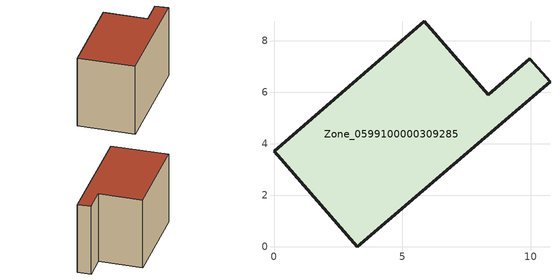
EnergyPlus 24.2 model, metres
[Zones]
Zone_0599100000309285
 floor ground (C_G): 3.24,0 0,3.71 5.85,8.76 8.34,5.9 9.96,7.31 10.74,6.42 z0.69
 wall outside (C_F): 3.24,0 10.74,6.42 9.96,7.31 8.34,5.9 5.85,8.76 0,3.71 3.24,0 z0.69:7.1
 roof outside (C_R): 0,3.71 3.24,0 10.74,6.42 9.96,7.31 8.34,5.9 5.85,8.76 z7.1
[BUILDING]
Pand.0599100000309285: North Axis=0; Terrain=City; Loads Convergence Tolerance Value=0.04; Temperature Convergence Tolerance Value=0.4; Solar Distribution=FullExterior; Maximum Number of Warmup Days=25; Minimum Number of Warmup Days=1
[Site:Location]
Rotterdam.The.Hague.AP_ZH_NLD Design_Conditions: Latitude=51.96; Longitude=4.45; Time Zone=1; Elevation=-4.5
[SITE:GROUNDTEMPERATURE:BUILDINGSURFACE]
18, 18, 18, 18, 18, 18, 18, 18, 18, 18, 18, 18
[MATERIAL] Thermal Absorptance=0.9; Solar Absorptance=0.7; Visible Absorptance=0.7
Name | Roughness | Thickness | Conductivity | Density | Specific Heat
G.TI.1946 | MediumSmooth | 0.15 | 1 | 540 | 1210
F.TI.1946 | Rough | 0.3 | 0.857143 | 1920 | 840
R.TI.1946 | MediumRough | 0.2 | 0.1 | 1500 | 1000
[CONSTRUCTION]
C_G: G.TI.1946
C_F: F.TI.1946
C_R: R.TI.1946
[ZONE]
Zone_0599100000309285: Type=1; Multiplier=1; Ceiling Height=Autocalculate; Volume=Autocalculate; Floor Area=autocalculate; Part of Total Floor Area=Yes
[ZONEINFILTRATION:DESIGNFLOWRATE]
Infil_Zone_0599100000309285: Zone or ZoneList or Space or SpaceList=Zone_0599100000309285; Schedule=AlwaysOn; Design Flow Rate Calculation Method=Flow/Area; Flow Rate per Floor Area=0.003; Constant Term Coefficient=1; Temperature Term Coefficient=0; Velocity Term Coefficient=0; Velocity Squared Term Coefficient=0
[HVACTEMPLATE:ZONE:IDEALLOADSAIRSYSTEM]
Zone_0599100000309285: Maximum Heating Supply Air Temperature=50; Minimum Cooling Supply Air Temperature=13; Maximum Heating Supply Air Humidity Ratio=0.0156; Minimum Cooling Supply Air Humidity Ratio=0.0077; Heating Limit=NoLimit; Cooling Limit=NoLimit; Dehumidification Control Type=ConstantSensibleHeatRatio; Cooling Sensible Heat Ratio=0.7; Dehumidification Setpoint=60; Humidification Control Type=None; Humidification Setpoint=30; Outdoor Air Method=None; Outdoor Air Flow Rate per Person=0.00944; Outdoor Air Flow Rate per Zone Floor Area=0; Outdoor Air Flow Rate per Zone=0; Demand Controlled Ventilation Type=None; Outdoor Air Economizer Type=NoEconomizer; Heat Recovery Type=None; Sensible Heat Recovery Effectiveness=0.7; Latent Heat Recovery Effectiveness=0.65
[ZONECONTROL:THERMOSTAT]
ThermostatControl_Zone_0599100000309285: Zone or ZoneList=Zone_0599100000309285; Control Type Schedule=DualSetpointControlType; Control 1=Thermostat_Zone_0599100000309285; Temperature Difference Between Cutout And Setpoint=0
[THERMOSTATSETPOINT:DUALSETPOINT]
Thermostat_Zone_0599100000309285: Heating Setpoint Temperature Schedule=HeatingSetpoint_Zone_0599100000309285; Cooling Setpoint Temperature Schedule=CoolingSetpoint_Zone_0599100000309285
[SCHEDULE:COMPACT]
HeatingSetpoint_Zone_0599100000309285: Through: 12/31, For: AllDays, Until: 24:00, 21
CoolingSetpoint_Zone_0599100000309285: Through: 12/31, For: AllDays, Until: 24:00, 24
DualSetpointControlType: Through: 12/31, For: AllDays, Until: 24:00, 4
AlwaysOn: Through: 12/31, For: AllDays, Until: 24:00, 1
